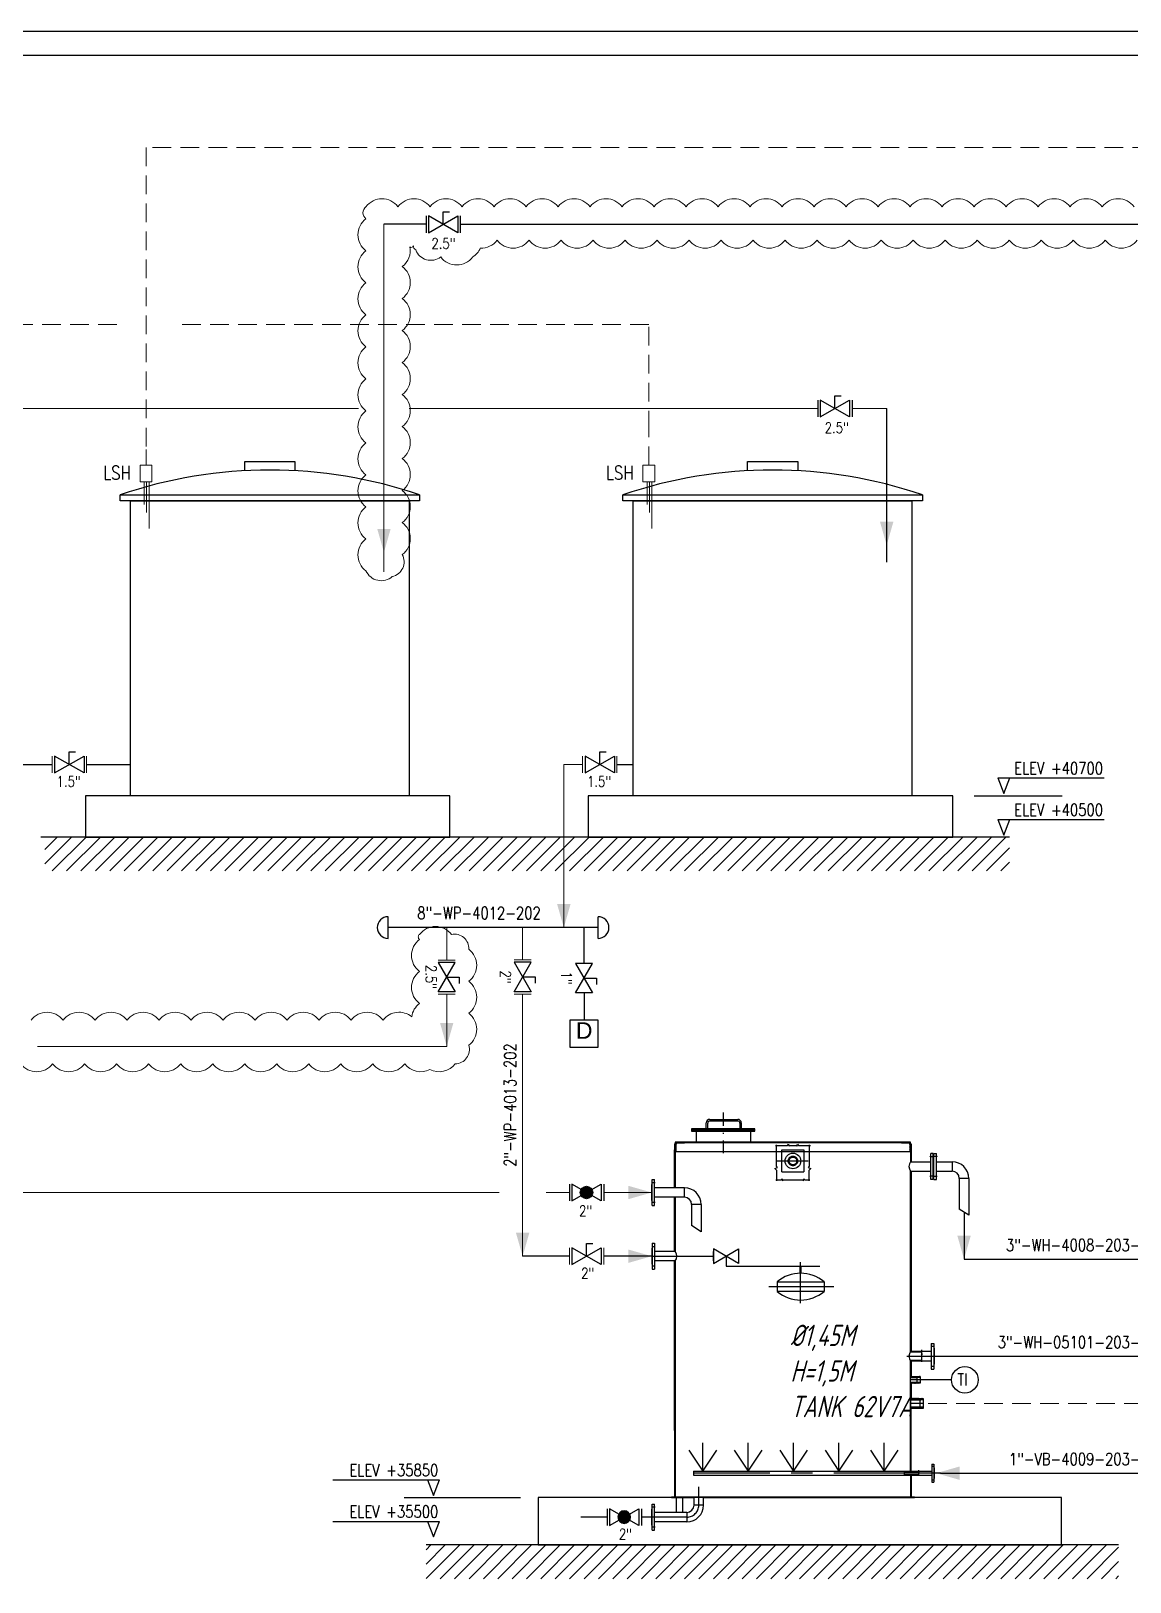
# Model space of a CAD drawing. Extents: x -29512 to 147477, y -5232 to 39709.
# Drawn here: x 141284.4 to 141387.4, y 8027.8 to 8173.2 of the extents above; entities that cross this region are included whole.
import ezdxf
from ezdxf.enums import TextEntityAlignment as Align

# ---------------------------------------------------------------- set-up
doc = ezdxf.new("R2010")
doc.units = 0
for name, pattern in [('ASSI', [16, 10, -2, 2, -2]), ('DASHDOT', [25.4, 12.7, -6.35, 0, -6.35]), ('HIDDEN', [0.375, 0.25, -0.125]), ('TRATTEGGIO', [5.5, 4, -1.5])]:
    doc.linetypes.add(name, pattern=pattern)
doc.layers.get('0').update_dxf_attribs({"linetype": 'CONTINUOUS'})
for name, color, linetype in [('DIMENSION', 3, 'CONTINUOUS'), ('P-0001', 7, 'CONTINUOUS'), ('RED', 1, 'CONTINUOUS'), ('roller', 11, 'CONTINUOUS'), ('S', 7, 'CONTINUOUS')]:
    doc.layers.add(name, color=color, linetype=linetype)
doc.layers.add('FITTING', color=7, linetype='CONTINUOUS', lineweight=13)
doc.layers.add('TAG', color=140, linetype='CONTINUOUS', lineweight=13)
doc.styles.add('A3', font='arial.ttf', dxfattribs={"height": 0.3})
doc.styles.add('Romans100', font='romans.shx', dxfattribs={"width": 0.8, "height": 200})
doc.styles.add('S', font='ITALIC', dxfattribs={"height": 6})
doc.styles.add('S25', font='SIMPLEX', dxfattribs={"width": 0.8, "height": 0.25})
doc.styles.add('STYLE4', font='isocp.shx', dxfattribs={"width": 0.8, "oblique": 15, "height": 2})
pattern_1 = [(135, (141324.33845, 8005.35394), (-0.020797258, -0.020797258), [])]
pattern_2 = [(45, (141324.33845, 8005.35394), (-0.025996573, 0.025996573), [])]

# ---------------------------------------------------------------- blocks, each defined once
blk = doc.blocks.new('PRESA', base_point=(1.75, 0.1))
for p, q in [((1.5, 0.1), (1.5, 0.6)), ((1.5, 0.6), (2, 0.6)), ((2, 0.6), (2, 0.1)), ((2, 0.1), (1.5, 0.1))]:
    blk.add_line(p, q)
at = {"style": 'S', "width": 1.2}
blk.add_attdef('1', text='', height=0.3, dxfattribs=at).set_placement((1.75, 0.2), align=Align.CENTER)

msp = doc.modelspace()

# ---------------------------------------------------------------- hatches: boundary and pattern name
h = msp.add_hatch(color=256)
edge = h.paths.add_edge_path()
edge.add_arc((141336.4884, 8064.3398), 0.5901, 0, 360)
h = msp.add_hatch(color=256)
edge = h.paths.add_edge_path()
edge.add_ellipse((141340.02, 8033.9128), major_axis=(-0.4173, 0.4173), ratio=1, start_angle=0, end_angle=360, ccw=False)
at = {"layer": 'DIMENSION', "linetype": 'ByBlock', "ltscale": 0.5}
h = msp.add_hatch(dxfattribs=at)
h.set_pattern_fill('ANSI31', color=0, scale=0.3, style=0)
h.set_pattern_definition([(45, (588.7495, -738.9044), (-0.673519209, 0.673519209), [])])
h.paths.add_polyline_path([(141326.7903, 8094.4734), (141326.7903, 8097.6388), (141285.728, 8097.6388), (141285.728, 8094.4734)])
h = msp.add_hatch(dxfattribs=at)
h.set_pattern_fill('ANSI31', color=0, scale=0.3, style=0)
h.set_pattern_definition([(45, (629.1605, -738.9044), (-0.673519209, 0.673519209), [])])
h.paths.add_polyline_path([(141326.139, 8097.6388), (141326.139, 8094.4734), (141376.14, 8094.4734), (141376.14, 8097.6388)])
h = msp.add_hatch(dxfattribs=at)
h.set_pattern_fill('ANSI31', color=0, scale=0.3, style=0)
h.set_pattern_definition([(45, (629.1605, -805.2338), (-0.673519209, 0.673519209), [])])
h.paths.add_polyline_path([(141386.3466, 8028.144), (141386.3466, 8031.3094), (141321.4497, 8031.3094), (141321.4497, 8028.144)])
at = {"layer": 'P-0001', "linetype": 'Continuous'}
h = msp.add_hatch(dxfattribs=at)
h.set_pattern_fill('_U', color=256, scale=0.036765, angle=45, style=0, pattern_type=0)
h.set_pattern_definition(pattern_2)
edge = h.paths.add_edge_path()
edge.add_line((141344.821, 8068.1775), (141344.8063, 8068.1775))
edge.add_line((141344.8063, 8068.1775), (141344.8063, 8069.0598))
edge.add_line((141344.8063, 8069.0598), (141345.6886, 8069.0598))
edge.add_line((141345.6886, 8069.0598), (141345.6886, 8069.0451))
edge.add_arc((141345.6298, 8069.0451), 0.0588, 270, 360, ccw=False)
edge.add_line((141345.6298, 8068.9863), (141344.9974, 8068.9863))
edge.add_arc((141344.9974, 8068.8687), 0.1176, 90, 180)
edge.add_line((141344.8798, 8068.8687), (141344.8798, 8068.2363))
edge.add_arc((141344.821, 8068.2363), 0.0588, 270, 360, ccw=False)
h = msp.add_hatch(dxfattribs=at)
h.set_pattern_fill('_U', color=256, scale=0.036765, angle=45, style=0, pattern_type=0)
h.set_pattern_definition(pattern_2)
edge = h.paths.add_edge_path()
edge.add_line((141366.8504, 8068.1775), (141366.8651, 8068.1775))
edge.add_line((141366.8651, 8068.1775), (141366.8651, 8069.0598))
edge.add_line((141366.8651, 8069.0598), (141365.9827, 8069.0598))
edge.add_line((141365.9827, 8069.0598), (141365.9827, 8069.0451))
edge.add_arc((141366.0415, 8069.0451), 0.0588, 180, 270)
edge.add_line((141366.0415, 8068.9863), (141366.6739, 8068.9863))
edge.add_arc((141366.6739, 8068.8687), 0.1176, 0, 90, ccw=False)
edge.add_line((141366.7915, 8068.8687), (141366.7915, 8068.2363))
edge.add_arc((141366.8504, 8068.2363), 0.0588, 180, 270)
h = msp.add_hatch(dxfattribs=at)
h.set_pattern_fill('_U', color=256, scale=0.029412, angle=135, style=0, pattern_type=0)
h.set_pattern_definition(pattern_1)
h.paths.add_polyline_path([(141366.8651, 8047.104), (141367.7474, 8047.104), (141367.7474, 8047.0144), (141367.4901, 8047.0064), (141367.4901, 8046.99), (141366.8651, 8046.99)])
h = msp.add_hatch(dxfattribs=at)
h.set_pattern_fill('_U', color=256, scale=0.029412, angle=135, style=0, pattern_type=0)
h.set_pattern_definition(pattern_1)
h.paths.add_polyline_path([(141366.8651, 8046.4569), (141367.7474, 8046.4569), (141367.7474, 8046.5465), (141367.4901, 8046.5545), (141367.4901, 8046.5709), (141366.8651, 8046.5709)])
h = msp.add_hatch(dxfattribs=at)
h.set_pattern_fill('_U', color=256, scale=0.029412, angle=135, style=0, pattern_type=0)
h.set_pattern_definition(pattern_1)
h.paths.add_polyline_path([(141367.7548, 8044.9091), (141368.0268, 8044.9176), (141368.0268, 8045.0451), (141366.8651, 8045.0451), (141366.8651, 8044.8944), (141367.7548, 8044.8944)])
h = msp.add_hatch(dxfattribs=at)
h.set_pattern_fill('_U', color=256, scale=0.029412, angle=135, style=0, pattern_type=0)
h.set_pattern_definition(pattern_1)
h.paths.add_polyline_path([(141366.8651, 8044.104), (141366.8651, 8044.2547), (141367.7548, 8044.2547), (141367.7548, 8044.2297), (141368.0268, 8044.2212), (141368.0268, 8044.104), (141366.9239, 8044.104)])

# ---------------------------------------------------------------- linework, layer by layer
for p, q in [((141321.6766, 8155.873), (141321.6766, 8154.2994)), ((141324.4305, 8154.2994), (141321.6766, 8155.873)), ((141321.6766, 8154.2994), (141324.4305, 8155.873)), ((141323.0536, 8156.2664), (141323.6437, 8156.2664)), ((141323.0536, 8155.0862), (141323.0536, 8156.2664)), ((141324.4305, 8155.873), (141324.4305, 8154.2994)), ((141358.391, 8138.6038), (141358.391, 8137.0302)), ((141361.1449, 8137.0302), (141358.391, 8138.6038)), ((141358.391, 8137.0302), (141361.1449, 8138.6038)), ((141359.7679, 8138.9972), (141360.358, 8138.9972)), ((141359.7679, 8137.817), (141359.7679, 8138.9972)), ((141361.1449, 8138.6038), (141361.1449, 8137.0302)), ((141288.0135, 8105.6333), (141288.6036, 8105.6333)), ((141288.0135, 8104.4531), (141288.0135, 8105.6333)), ((141337.7315, 8105.6333), (141338.3216, 8105.6333)), ((141337.7315, 8104.4531), (141337.7315, 8105.6333)), ((141286.6366, 8105.2399), (141286.6366, 8103.6663)), ((141289.3904, 8103.6663), (141286.6366, 8105.2399)), ((141286.6366, 8103.6663), (141289.3904, 8105.2399)), ((141289.3904, 8105.2399), (141289.3904, 8103.6663)), ((141336.3545, 8105.2399), (141336.3545, 8103.6663)), ((141339.1084, 8103.6663), (141336.3545, 8105.2399)), ((141336.3545, 8103.6663), (141339.1084, 8105.2399)), ((141339.1084, 8105.2399), (141339.1084, 8103.6663)), ((141324.1696, 8085.8985), (141322.596, 8085.8985)), ((141322.596, 8083.1446), (141324.1696, 8085.8985)), ((141322.596, 8085.8985), (141324.1696, 8083.1446)), ((141331.2887, 8085.9143), (141329.7151, 8085.9143)), ((141329.7151, 8083.1605), (141331.2887, 8085.9143)), ((141329.7151, 8085.9143), (141331.2887, 8083.1605)), ((141337.0401, 8085.8142), (141335.4665, 8085.8142)), ((141335.4665, 8083.0604), (141337.0401, 8085.8142)), ((141335.4665, 8085.8142), (141337.0401, 8083.0604)), ((141323.3828, 8084.5216), (141324.563, 8084.5216)), ((141324.563, 8084.5216), (141324.563, 8083.9315)), ((141330.5019, 8084.5374), (141331.6821, 8084.5374)), ((141331.6821, 8084.5374), (141331.6821, 8083.9473)), ((141336.2533, 8084.4373), (141337.4335, 8084.4373)), ((141337.4335, 8084.4373), (141337.4335, 8083.8472)), ((141324.1696, 8083.1446), (141322.596, 8083.1446)), ((141331.2887, 8083.1605), (141329.7151, 8083.1605)), ((141337.0401, 8083.0604), (141335.4665, 8083.0604)), ((141335.1115, 8063.5529), (141337.8653, 8065.1266)), ((141335.1115, 8065.1266), (141335.1115, 8063.5529)), ((141337.8653, 8063.5529), (141335.1115, 8065.1266)), ((141337.8653, 8065.1266), (141337.8653, 8063.5529)), ((141335.1115, 8059.1544), (141335.1115, 8057.5808)), ((141337.8653, 8057.5808), (141335.1115, 8059.1544)), ((141335.1115, 8057.5808), (141337.8653, 8059.1544)), ((141336.4884, 8059.5479), (141337.0785, 8059.5479)), ((141336.4884, 8058.3676), (141336.4884, 8059.5479)), ((141337.8653, 8059.1544), (141337.8653, 8057.5808)), ((141338.6431, 8034.6996), (141338.6431, 8033.126)), ((141341.3969, 8033.126), (141338.6431, 8034.6996)), ((141338.6431, 8033.126), (141341.3969, 8034.6996)), ((141341.3969, 8034.6996), (141341.3969, 8033.126))]:
    msp.add_line(p, q)
at = {"color": 1, "lineweight": 5}
for p, q in [((141295.0412, 8130.9484), (141295.0412, 8128.8128)), ((141295.2612, 8130.9484), (141295.2612, 8128.082)), ((141295.492, 8130.9484), (141295.492, 8126.575)), ((141342.1646, 8130.9484), (141342.1646, 8128.8128)), ((141342.3846, 8130.9484), (141342.3846, 8128.082)), ((141342.6153, 8130.9484), (141342.6153, 8126.575))]:
    msp.add_line(p, q, dxfattribs=at)
for points in [[(141294.6583, 8132.522), (141295.7608, 8132.522), (141295.7608, 8130.9484), (141294.6583, 8130.9484)], [(141341.7817, 8132.522), (141342.8842, 8132.522), (141342.8842, 8130.9484), (141341.7817, 8130.9484)]]:
    msp.add_lwpolyline(points, close=True, dxfattribs=at)
msp.add_circle((141336.4884, 8064.3398), 0.5901)
at = {"extrusion": (0, 0, -1)}
msp.add_ellipse((141340.02, 8033.9128), major_axis=(-0.4173, 0.4173), ratio=1, start_param=5.49778714, end_param=11.78097245, dxfattribs=at)
at = {"layer": 'DIMENSION', "color": 4, "linetype": 'HIDDEN', "lineweight": 5, "ltscale": 7}
for p, q in [((141295.2095, 8162.2742), (141295.2095, 8133.9741)), ((141420.9229, 8162.2742), (141295.2095, 8162.2742)), ((141292.4557, 8145.6936), (141138.4545, 8145.6936)), ((141342.3329, 8145.6936), (141297.9633, 8145.6936)), ((141342.3329, 8135.8573), (141342.3329, 8145.6936)), ((141342.3329, 8132.522), (141342.3329, 8135.8573)), ((141295.2095, 8132.522), (141295.2095, 8133.9741)), ((141404.3793, 8044.5745), (141368.0268, 8044.5745))]:
    msp.add_line(p, q, dxfattribs=at)
at = {"layer": 'DIMENSION', "color": 0, "linetype": 'ByBlock', "ltscale": 0.5}
for p, q in [((141321.4462, 8155.0862), (141317.5014, 8155.0862)), ((141324.661, 8155.0862), (141420.9229, 8155.0862)), ((141364.6248, 8123.4211), (141364.6248, 8137.817)), ((141275.7105, 8104.4531), (141286.4061, 8104.4531)), ((141289.6209, 8104.4531), (141293.7497, 8104.4531)), ((141339.3388, 8104.4531), (141340.8731, 8104.4531)), ((141376.14, 8097.6388), (141285.3389, 8097.6388)), ((141317.8965, 8088.1511), (141317.8965, 8090.1887)), ((141337.5664, 8088.1511), (141337.5664, 8090.1887)), ((141337.5664, 8089.1699), (141317.8965, 8089.1699)), ((141336.2533, 8085.8142), (141336.2533, 8089.1699)), ((141336.2533, 8083.0604), (141336.2533, 8080.5241)), ((141368.7401, 8067.7252), (141368.6691, 8067.6765)), ((141368.6788, 8067.7308), (141368.7276, 8067.6696)), ((141369.3577, 8067.7252), (141369.2867, 8067.6765)), ((141369.2965, 8067.7308), (141369.3452, 8067.6696)), ((141370.7531, 8067.2243), (141370.7531, 8066.3375)), ((141368.7401, 8065.887), (141368.6691, 8065.8383)), ((141368.6788, 8065.8925), (141368.7276, 8065.8313)), ((141369.3577, 8065.887), (141369.2867, 8065.8383)), ((141369.2965, 8065.8925), (141369.3452, 8065.8313)), ((141371.4303, 8065.6603), (141371.4303, 8062.7839)), ((141372.3171, 8065.6603), (141372.3171, 8062.2102)), ((141346.3428, 8063.2192), (141346.3428, 8061.2317)), ((141347.2296, 8063.2192), (141347.2296, 8060.658)), ((141372.3171, 8062.2102), (141371.4303, 8062.7839)), ((141371.8737, 8062.4971), (141371.8737, 8058.0912)), ((141347.2296, 8060.658), (141346.3428, 8061.2317)), ((141334.881, 8058.3676), (141330.5019, 8058.3676)), ((141342.6004, 8058.3676), (141338.0958, 8058.3676)), ((141371.8737, 8058.0912), (141420.8938, 8058.0912)), ((141370.6951, 8046.7804), (141367.821, 8046.7804)), ((141346.5305, 8038.2172), (141346.5305, 8037.8437)), ((141369.6769, 8038.0304), (141396.2596, 8038.0304)), ((141338.4126, 8033.9128), (141335.9637, 8033.9128)), ((141386.3466, 8031.3094), (141321.4497, 8031.3094))]:
    msp.add_line(p, q, dxfattribs=at)
at = {"layer": 'DIMENSION', "color": 6, "linetype": 'ByBlock', "ltscale": 0.5}
for p, q in [((141321.4462, 8155.873), (141321.4462, 8154.2994)), ((141324.661, 8155.873), (141324.661, 8154.2994)), ((141358.1605, 8138.6038), (141358.1605, 8137.0302)), ((141361.3753, 8138.6038), (141361.3753, 8137.0302)), ((141375.0252, 8103.1892), (141375.5934, 8101.7361)), ((141375.0252, 8103.1892), (141385.021, 8103.1892)), ((141375.5934, 8101.7361), (141376.1617, 8103.1892)), ((141375.0252, 8099.2956), (141375.5934, 8097.8425)), ((141375.0252, 8099.2956), (141385.021, 8099.2956)), ((141375.5934, 8097.8425), (141376.1617, 8099.2956)), ((141334.881, 8065.1266), (141334.881, 8063.5529)), ((141338.0958, 8065.1266), (141338.0958, 8063.5529)), ((141312.7215, 8037.4078), (141322.7173, 8037.4078)), ((141321.5808, 8037.4078), (141322.1491, 8035.9548)), ((141322.1491, 8035.9548), (141322.7173, 8037.4078)), ((141338.4126, 8034.6996), (141338.4126, 8033.126)), ((141341.6274, 8034.6996), (141341.6274, 8033.126)), ((141312.7215, 8033.5177), (141322.7173, 8033.5177)), ((141321.5808, 8033.5177), (141322.1491, 8032.0646)), ((141322.1491, 8032.0646), (141322.7173, 8033.5177))]:
    msp.add_line(p, q, dxfattribs=at)
at = {"layer": 'DIMENSION', "color": 6, "linetype": 'ByBlock', "lineweight": 15, "ltscale": 0.5}
for p, q in [((141286.4061, 8105.2399), (141286.4061, 8103.6663)), ((141289.6209, 8105.2399), (141289.6209, 8103.6663)), ((141336.1241, 8105.2399), (141336.1241, 8103.6663)), ((141339.3388, 8105.2399), (141339.3388, 8103.6663)), ((141324.1696, 8086.129), (141322.596, 8086.129)), ((141331.2887, 8086.1448), (141329.7151, 8086.1448)), ((141324.1696, 8082.9142), (141322.596, 8082.9142)), ((141331.2887, 8082.93), (141329.7151, 8082.93)), ((141334.881, 8059.1544), (141334.881, 8057.5808)), ((141338.0958, 8059.1544), (141338.0958, 8057.5808))]:
    msp.add_line(p, q, dxfattribs=at)
at = {"layer": 'DIMENSION', "color": 3, "linetype": 'ByBlock', "ltscale": 0.5}
for p, q in [((141372.8307, 8101.5324), (141381.068, 8101.5324)), ((141319.3863, 8035.751), (141330.2876, 8035.751))]:
    msp.add_line(p, q, dxfattribs=at)
at = {"layer": 'DIMENSION', "color": 7, "linetype": 'DASHDOT', "ltscale": 0.1}
msp.add_line((141349.3043, 8071.8457), (141349.3043, 8068.0398), dxfattribs=at)
at = {"layer": 'DIMENSION', "color": 6, "linetype": 'ByBlock', "ltscale": 0.5}
msp.add_lwpolyline([(141440.5471, 7876.2005), (141020.5471, 7876.2005), (141020.5471, 8173.2005), (141440.5471, 8173.2005)], close=True, dxfattribs=at)
at = {"layer": 'DIMENSION', "color": 0, "linetype": 'ByBlock', "ltscale": 0.5}
for points in [[(141022.7971, 8170.9505), (141438.2971, 8170.9505), (141438.2971, 7878.4505), (141022.7971, 7878.4505)], [(141289.5342, 8097.6388), (141323.692, 8097.6388), (141323.692, 8101.5324), (141289.5342, 8101.5324)], [(141336.6576, 8097.6388), (141370.8154, 8097.6388), (141370.8154, 8101.5324), (141336.6576, 8101.5324)], [(141331.9683, 8031.3094), (141381.022, 8031.3094), (141381.022, 8035.751), (141331.9683, 8035.751)]]:
    msp.add_lwpolyline(points, close=True, dxfattribs=at)
at = {"layer": 'DIMENSION', "color": 30, "linetype": 'ByBlock', "ltscale": 0.5}
for points in [[(141304.4572, 8131.9858), (141304.4572, 8132.8496), (141309.161, 8132.8496), (141309.161, 8131.9858)], [(141351.5806, 8131.9858), (141351.5806, 8132.8496), (141356.2844, 8132.8496), (141356.2844, 8131.9858)]]:
    msp.add_lwpolyline(points, dxfattribs=at)
for points in [[(141292.7696, 8129.7301), (141320.8487, 8129.7301), (141320.8487, 8129.1553), (141292.7696, 8129.1553)], [(141293.7497, 8129.1553), (141319.8685, 8129.1553), (141319.8685, 8101.5324), (141293.7497, 8101.5324)], [(141339.893, 8129.7301), (141367.9721, 8129.7301), (141367.9721, 8129.1553), (141339.893, 8129.1553)], [(141340.8731, 8129.1553), (141366.9919, 8129.1553), (141366.9919, 8101.5324), (141340.8731, 8101.5324)]]:
    msp.add_lwpolyline(points, close=True, dxfattribs=at)
at = {"layer": 'DIMENSION', "color": 0, "linetype": 'ByBlock', "ltscale": 0.5}
msp.add_circle((141371.9488, 8046.7804), 1.2537, dxfattribs=at)
at = {"layer": 'DIMENSION', "color": 30, "linetype": 'ByBlock', "ltscale": 0.5}
for centre in [(141306.8091, 8088.3923), (141353.9325, 8088.3923)]:
    msp.add_arc(centre, 43.6569, 71.240985, 108.759015, dxfattribs=at)
at = {"layer": 'DIMENSION', "color": 0, "linetype": 'ByBlock', "ltscale": 0.5}
for centre, start, end in [((141317.8965, 8089.1699), 90, 270), ((141337.5664, 8089.1699), 270, 90)]:
    msp.add_arc(centre, 1.0188, start, end, dxfattribs=at)
at = {"layer": 'FITTING', "linetype": 'ByBlock', "ltscale": 0.5}
for p, q in [((141317.5014, 8155.0862), (141317.5014, 8122.515)), ((141136.0663, 8137.817), (141315.1255, 8137.817)), ((141319.8773, 8137.817), (141358.1605, 8137.817)), ((141361.3753, 8137.817), (141364.6248, 8137.817)), ((141336.1241, 8104.4531), (141334.3633, 8104.4531)), ((141334.3633, 8104.4531), (141334.3633, 8089.1699)), ((141323.3828, 8089.1699), (141323.3828, 8086.129)), ((141330.5019, 8086.1448), (141330.5019, 8089.1699)), ((141323.3828, 8082.9142), (141323.3828, 8078.0384)), ((141330.5019, 8058.3676), (141330.5019, 8082.93)), ((141285.0378, 8078.0384), (141323.3828, 8078.0384)), ((141328.3103, 8064.3398), (141240.5576, 8064.3398)), ((141334.881, 8064.3398), (141332.6935, 8064.3398)), ((141342.6004, 8064.3398), (141338.0958, 8064.3398))]:
    msp.add_line(p, q, dxfattribs=at)
at = {"layer": 'FITTING', "color": 6, "linetype": 'ByBlock', "ltscale": 0.5}
for points in [[(141319.9367, 8152.9709, -0.2851522), (141319.2183, 8151.1282, -0.5), (141319.2183, 8148.1282, -0.5), (141319.2183, 8145.1282, -0.5), (141319.2183, 8142.1282, -0.5), (141319.2183, 8139.1282, -0.5), (141319.2183, 8136.1282, -0.5), (141319.2183, 8133.1282, -0.5), (141319.2183, 8130.1282, -0.5), (141319.2183, 8127.1282, -0.5), (141319.2183, 8124.1282, -0.5), (141318.2819, 8122.0645, -0.5), (141315.8182, 8122.6008, -0.5), (141315.8182, 8125.6008, -0.5), (141315.8182, 8128.6008, -0.5), (141315.8182, 8131.6008, -0.5), (141315.8182, 8134.6008, -0.5), (141315.8182, 8137.6008, -0.5), (141315.8182, 8140.6008, -0.5), (141315.8182, 8143.6008, -0.5), (141315.8182, 8146.6008, -0.5), (141315.8182, 8149.6008, -0.5), (141315.8182, 8152.6008, -0.5), (141315.8182, 8155.6008, -0.5), (141315.8182, 8156.7281, -0.5), (141318.8182, 8156.7281)], [(141315.8182, 8156.7281), (141315.8182, 8156.7281, -0.5), (141318.8182, 8156.7281, -0.5), (141321.8182, 8156.7281, -0.5), (141324.8182, 8156.7281, -0.5), (141327.8182, 8156.7281, -0.5), (141330.8182, 8156.7281, -0.5), (141333.8182, 8156.7281, -0.5), (141336.8182, 8156.7281, -0.5), (141339.8182, 8156.7281, -0.5), (141342.8182, 8156.7281, -0.5), (141345.8182, 8156.7281, -0.5), (141348.8182, 8156.7281, -0.5), (141351.8182, 8156.7281, -0.5), (141354.8182, 8156.7281, -0.5), (141357.8182, 8156.7281, -0.5), (141360.8182, 8156.7281, -0.5), (141363.8182, 8156.7281, -0.5), (141366.8182, 8156.7281, -0.5), (141369.8182, 8156.7281, -0.5), (141372.8182, 8156.7281, -0.5), (141375.8182, 8156.7281, -0.5), (141378.8182, 8156.7281, -0.5), (141381.8182, 8156.7281, -0.5), (141384.8182, 8156.7281, -0.5), (141387.8182, 8156.7281, -0.5)], [(141388.1044, 8153.598, -0.5), (141385.1044, 8153.598, -0.5), (141382.1044, 8153.598, -0.5), (141379.1044, 8153.598, -0.5), (141376.1044, 8153.598, -0.5), (141373.1044, 8153.598, -0.5), (141370.1044, 8153.598, -0.5), (141367.1044, 8153.598, -0.5), (141364.1044, 8153.598, -0.5), (141361.1044, 8153.598, -0.5), (141358.1044, 8153.598, -0.5), (141355.1044, 8153.598, -0.5), (141352.1044, 8153.598, -0.5), (141349.1044, 8153.598, -0.5), (141346.1044, 8153.598, -0.5), (141343.1044, 8153.598, -0.5), (141340.1044, 8153.598, -0.5), (141337.1044, 8153.598, -0.5), (141334.1044, 8153.598, -0.5), (141331.1044, 8153.598, -0.5), (141328.1044, 8153.598, -0.24637626), (141326.5314, 8152.8494)], [(141320.2594, 8153.0809, -0.61489851), (141319.9367, 8152.9709)], [(141326.5314, 8152.8494, -0.16463641), (141325.8208, 8152.0232, -0.5), (141322.8208, 8152.0232, -0.5), (141320.4776, 8152.68, -0.28233657), (141320.2594, 8153.0809)], [(141320.1041, 8080.8158, -0.19952966), (141320.8359, 8082.0551, -0.5), (141320.8359, 8085.0551, -0.5), (141320.8359, 8088.0551, -0.5), (141320.8359, 8088.5219, -0.5), (141323.8359, 8088.5219, -0.5), (141325.4492, 8087.1352, -0.5), (141325.4492, 8084.1352, -0.5), (141325.4492, 8081.1352, -0.5), (141325.4492, 8078.1352, -0.5), (141324.1826, 8076.4018, -0.36724288), (141321.8159, 8075.8642)], [(141284.4211, 8080.4862, -0.5), (141287.4211, 8080.4862, -0.5), (141290.4211, 8080.4862, -0.5), (141293.4211, 8080.4862, -0.5), (141296.4211, 8080.4862, -0.5), (141299.4211, 8080.4862, -0.5), (141302.4211, 8080.4862, -0.5), (141305.4211, 8080.4862, -0.5), (141308.4211, 8080.4862, -0.5), (141311.4211, 8080.4862, -0.5), (141314.4211, 8080.4862, -0.5), (141317.4211, 8080.4862, -0.42576388), (141320.1041, 8080.8158)], [(141321.8159, 8075.8642, -0.36724288), (141319.4492, 8076.4018, -0.5), (141316.4492, 8076.4018, -0.5), (141313.4492, 8076.4018, -0.5), (141310.4492, 8076.4018, -0.5), (141307.4492, 8076.4018, -0.5), (141304.4492, 8076.4018, -0.5), (141301.4492, 8076.4018, -0.5), (141298.4492, 8076.4018, -0.5), (141295.4492, 8076.4018, -0.5), (141292.4492, 8076.4018, -0.5), (141289.4492, 8076.4018, -0.5), (141286.4492, 8076.4018, -0.5), (141283.4492, 8076.4018, -0.5)]]:
    msp.add_lwpolyline(points, format="xyb", dxfattribs=at)
at = {"layer": 'P-0001', "linetype": 'Continuous'}
for p, q in [((141347.7165, 8070.3034), (141347.7165, 8070.8709)), ((141347.8482, 8070.3034), (141347.8482, 8070.8409)), ((141347.8482, 8070.4545), (141347.8482, 8070.8409)), ((141348.0396, 8071.194), (141350.6701, 8071.194)), ((141348.0502, 8071.0429), (141350.6595, 8071.0429)), ((141350.8615, 8070.8409), (141350.8615, 8070.3034)), ((141350.8615, 8070.8409), (141350.8615, 8070.4545)), ((141350.9933, 8070.8709), (141350.9933, 8070.3034)), ((141346.76, 8070.0999), (141346.76, 8069.0598)), ((141351.8487, 8070.0999), (141351.8487, 8069.0598)), ((141344.7474, 8068.9128), (141344.7474, 8068.3245)), ((141344.7474, 8068.9128), (141344.8063, 8068.9128)), ((141344.7474, 8066.6312), (141344.7474, 8068.3245)), ((141344.8063, 8069.0598), (141344.8063, 8068.9128)), ((141345.6886, 8069.0598), (141344.8063, 8069.0598)), ((141344.8063, 8068.9128), (141344.8063, 8066.6887)), ((141344.8063, 8068.1775), (141366.8651, 8068.1775)), ((141344.8063, 8068.1775), (141344.821, 8068.1775)), ((141344.8798, 8068.2363), (141344.8798, 8068.8687)), ((141344.9974, 8068.9863), (141345.6298, 8068.9863)), ((141366.0415, 8068.9863), (141345.6298, 8068.9863)), ((141365.9827, 8069.0598), (141345.6886, 8069.0598)), ((141345.6886, 8069.0451), (141345.6886, 8069.0598)), ((141347.6528, 8069.0598), (141349.5008, 8069.0598)), ((141350.3876, 8069.0598), (141351.1942, 8069.0598)), ((141354.1979, 8068.7549), (141355.3264, 8068.7549)), ((141354.2997, 8066.7921), (141354.2997, 8068.8223)), ((141354.8063, 8068.3245), (141356.8651, 8068.3245)), ((141354.8063, 8066.2657), (141354.8063, 8068.3245)), ((141355.3264, 8068.7549), (141355.4101, 8068.8568)), ((141355.4101, 8068.8568), (141355.4594, 8068.6745)), ((141355.4594, 8068.6745), (141355.4988, 8068.7549)), ((141355.4988, 8068.7549), (141355.8357, 8068.7549)), ((141355.5901, 8069.0598), (141356.0813, 8069.0598)), ((141355.8357, 8068.7549), (141356.1725, 8068.7549)), ((141356.1725, 8068.7549), (141356.2119, 8068.6745)), ((141356.2119, 8068.6745), (141356.2612, 8068.8568)), ((141356.2612, 8068.8568), (141356.345, 8068.7549)), ((141356.345, 8068.7549), (141357.4734, 8068.7549)), ((141356.8651, 8068.3245), (141356.8651, 8066.2657)), ((141357.3716, 8068.8223), (141357.3716, 8066.7921)), ((141366.8651, 8069.0598), (141365.9827, 8069.0598)), ((141365.9827, 8069.0598), (141365.9827, 8069.0451)), ((141366.0415, 8068.9863), (141366.6739, 8068.9863)), ((141366.7915, 8068.8687), (141366.7915, 8068.2363)), ((141366.8504, 8068.1775), (141366.8651, 8068.1775)), ((141366.8651, 8068.9128), (141366.8651, 8069.0598)), ((141366.8651, 8068.9128), (141366.9239, 8068.9128)), ((141366.8651, 8068.9128), (141366.8651, 8067.2243)), ((141366.9239, 8068.9128), (141366.9239, 8067.2243)), ((141368.968, 8067.9941), (141368.7474, 8067.9941)), ((141368.7474, 8065.5676), (141368.7474, 8067.9941)), ((141368.968, 8065.5676), (141368.968, 8067.9941)), ((141369.0563, 8065.5676), (141369.0563, 8067.9941)), ((141369.0563, 8067.9941), (141369.2768, 8067.9941)), ((141369.2768, 8065.5676), (141369.2768, 8067.9941)), ((141344.7474, 8064.7831), (141344.7474, 8066.6312)), ((141344.8063, 8066.7577), (141344.8063, 8064.7831)), ((141344.8063, 8066.6887), (141344.8063, 8064.7831)), ((141354.1536, 8066.5753), (141354.3999, 8066.6738)), ((141354.2997, 8066.4471), (141354.1536, 8066.5753)), ((141354.3999, 8066.6738), (141354.2997, 8066.7921)), ((141354.2997, 8066.4471), (141354.2997, 8065.4222)), ((141357.3716, 8066.7921), (141357.2714, 8066.6738)), ((141357.2714, 8066.6738), (141357.5178, 8066.5753)), ((141357.5178, 8066.5753), (141357.3716, 8066.4471)), ((141357.3716, 8065.4222), (141357.3716, 8066.4471)), ((141366.8651, 8067.2243), (141368.7474, 8067.2243)), ((141368.7474, 8066.3375), (141368.7474, 8067.2243)), ((141369.0121, 8067.5309), (141368.968, 8067.5309)), ((141369.0121, 8066.0309), (141369.0121, 8067.5309)), ((141369.0121, 8067.5309), (141369.0563, 8067.5309)), ((141369.0121, 8066.0309), (141369.0121, 8067.5309)), ((141369.2768, 8067.2243), (141370.7531, 8067.2243)), ((141342.6004, 8065.0898), (141342.6445, 8065.0898)), ((141342.6004, 8063.5898), (141342.6004, 8065.0898)), ((141342.6445, 8063.1265), (141342.6445, 8065.553)), ((141342.6445, 8065.553), (141342.8651, 8065.553)), ((141342.8651, 8063.1265), (141342.8651, 8065.553)), ((141354.2423, 8065.5178), (141354.7301, 8065.5178)), ((141354.7301, 8065.5178), (141354.8139, 8065.6193)), ((141354.8063, 8066.2657), (141356.8651, 8066.2657)), ((141354.8139, 8065.6193), (141354.8582, 8065.4172)), ((141354.8582, 8065.4172), (141354.9026, 8065.5178)), ((141354.9026, 8065.5178), (141355.8357, 8065.5178)), ((141355.8357, 8065.5178), (141356.7688, 8065.5178)), ((141356.7688, 8065.5178), (141356.8131, 8065.4172)), ((141356.8131, 8065.4172), (141356.8575, 8065.6193)), ((141356.8575, 8065.6193), (141356.9412, 8065.5178)), ((141356.9412, 8065.5178), (141357.4291, 8065.5178)), ((141366.8651, 8055.0557), (141366.8651, 8066.3375)), ((141366.8651, 8066.3375), (141366.8651, 8063.8312)), ((141366.8651, 8066.3375), (141366.8651, 8063.8312)), ((141366.8651, 8066.3375), (141368.7474, 8066.3375)), ((141366.9239, 8066.3375), (141366.9239, 8052.1395)), ((141366.9239, 8063.7737), (141366.9239, 8066.3375)), ((141366.9239, 8066.3375), (141366.9239, 8064.6605)), ((141368.968, 8065.5676), (141368.7474, 8065.5676)), ((141369.0121, 8066.0309), (141368.968, 8066.0309)), ((141369.0121, 8066.0309), (141369.0563, 8066.0309)), ((141369.0563, 8065.5676), (141369.2768, 8065.5676)), ((141369.2768, 8066.3375), (141370.7531, 8066.3375)), ((141372.3171, 8065.6603), (141371.4303, 8065.6603)), ((141342.6004, 8063.5898), (141342.6445, 8063.5898)), ((141345.6656, 8064.7831), (141342.8651, 8064.7831)), ((141345.6656, 8063.8964), (141342.8651, 8063.8964)), ((141344.7474, 8058.811), (141344.7474, 8063.8964)), ((141344.8063, 8063.8964), (141344.8063, 8058.811)), ((141344.8063, 8063.8964), (141344.8063, 8058.811)), ((141345.6656, 8063.8964), (141345.6656, 8064.7831)), ((141342.6445, 8063.1265), (141342.8651, 8063.1265)), ((141347.2296, 8063.2192), (141346.3428, 8063.2192)), ((141342.6004, 8059.1176), (141342.6445, 8059.1176)), ((141342.6004, 8059.1176), (141342.6004, 8057.6176)), ((141342.6445, 8059.5809), (141342.6445, 8057.1544)), ((141342.6445, 8059.5809), (141342.8651, 8059.5809)), ((141342.8651, 8059.5809), (141342.8651, 8057.1544)), ((141344.8063, 8058.811), (141342.8651, 8058.811)), ((141344.8063, 8057.9243), (141342.8651, 8057.9243)), ((141344.7474, 8057.1103), (141344.7474, 8057.9243)), ((141344.8063, 8057.9243), (141344.8063, 8057.2083)), ((141348.3917, 8057.9243), (141348.3917, 8058.811)), ((141342.6004, 8057.6176), (141342.6445, 8057.6176)), ((141342.6445, 8057.1544), (141342.8651, 8057.1544)), ((141344.7474, 8042.0391), (141344.7474, 8057.3665)), ((141344.8063, 8057.424), (141344.8063, 8042.0418)), ((141366.8651, 8052.1307), (141366.8651, 8055.0557)), ((141366.8651, 8049.4296), (141366.8651, 8052.1307)), ((141366.9239, 8052.1395), (141366.9239, 8049.4296)), ((141367.9119, 8049.3721), (141366.8247, 8049.3721)), ((141368.8063, 8049.4296), (141366.8651, 8049.4296)), ((141367.8535, 8049.1424), (141367.9696, 8049.1867)), ((141367.9119, 8049.1065), (141367.8535, 8049.1424)), ((141367.9119, 8049.2247), (141367.9119, 8049.5921)), ((141367.9696, 8049.1867), (141367.9119, 8049.2247)), ((141367.9119, 8048.473), (141367.9119, 8049.1065)), ((141368.8063, 8050.1995), (141369.0268, 8050.1995)), ((141368.8063, 8050.1995), (141368.8063, 8047.773)), ((141369.0268, 8050.1995), (141369.0268, 8047.773)), ((141369.0268, 8049.7363), (141369.071, 8049.7363)), ((141369.071, 8049.7363), (141369.071, 8048.2363)), ((141367.9119, 8048.6004), (141366.8247, 8048.6004)), ((141368.8063, 8048.5429), (141366.8651, 8048.5429)), ((141366.8651, 8047.104), (141366.8651, 8048.5429)), ((141366.9239, 8048.5429), (141366.9239, 8047.104)), ((141368.8063, 8047.773), (141369.0268, 8047.773)), ((141369.0268, 8048.2363), (141369.071, 8048.2363)), ((141366.8651, 8047.104), (141367.7474, 8047.104)), ((141366.8651, 8046.99), (141366.8651, 8047.104)), ((141366.8651, 8046.5709), (141366.8651, 8046.99)), ((141366.8651, 8046.99), (141367.4901, 8046.99)), ((141366.8651, 8046.5709), (141367.4901, 8046.5709)), ((141366.8651, 8046.4569), (141366.8651, 8046.5709)), ((141367.7474, 8046.4569), (141366.8651, 8046.4569)), ((141366.8651, 8038.2172), (141366.8651, 8046.4569)), ((141366.9239, 8046.4569), (141366.9239, 8045.0451)), ((141367.7474, 8047.0247), (141367.4901, 8047.0167)), ((141367.4901, 8047.0064), (141367.4901, 8047.0167)), ((141367.7474, 8047.0144), (141367.4901, 8047.0064)), ((141367.4901, 8046.99), (141367.4901, 8047.0064)), ((141367.4901, 8046.5709), (141367.4901, 8046.99)), ((141367.4901, 8046.5545), (141367.4901, 8046.5709)), ((141367.7474, 8046.5465), (141367.4901, 8046.5545)), ((141367.4901, 8046.5442), (141367.4901, 8046.5545)), ((141367.7474, 8046.5362), (141367.4901, 8046.5442)), ((141367.7474, 8047.104), (141367.7474, 8047.0247)), ((141367.7474, 8047.0247), (141367.7474, 8047.0144)), ((141367.7474, 8047.0144), (141367.7474, 8046.5465)), ((141367.7474, 8046.5465), (141367.7474, 8046.5362)), ((141367.7474, 8046.5362), (141367.7474, 8046.4569)), ((141366.8651, 8045.0451), (141368.0268, 8045.0451)), ((141366.8651, 8044.8944), (141367.7548, 8044.8944)), ((141368.0268, 8044.9279), (141367.7548, 8044.9194)), ((141367.7548, 8044.9091), (141367.7548, 8044.9194)), ((141368.0268, 8044.9176), (141367.7548, 8044.9091)), ((141367.7548, 8044.8944), (141367.7548, 8044.9091)), ((141367.7548, 8044.2547), (141367.7548, 8044.8944)), ((141368.0268, 8045.0451), (141368.0268, 8044.9279)), ((141368.0268, 8044.9279), (141368.0268, 8044.9176)), ((141368.0268, 8044.9176), (141368.0268, 8044.2315)), ((141344.7474, 8043.7804), (141344.7474, 8039.7194)), ((141344.8063, 8043.8393), (141344.8063, 8039.7769)), ((141366.8651, 8044.2547), (141367.7548, 8044.2547)), ((141366.9239, 8044.104), (141366.8651, 8044.104)), ((141366.9239, 8038.2172), (141366.9239, 8044.104)), ((141368.0268, 8044.104), (141366.9239, 8044.104)), ((141367.7548, 8044.24), (141367.7548, 8044.2547)), ((141368.0268, 8044.2315), (141367.7548, 8044.24)), ((141367.7548, 8044.2297), (141367.7548, 8044.24)), ((141368.0268, 8044.2212), (141367.7548, 8044.2297)), ((141368.0268, 8044.2315), (141368.0268, 8044.2212)), ((141368.0268, 8044.2212), (141368.0268, 8044.104)), ((141344.7474, 8039.7194), (141344.7474, 8035.8245)), ((141344.8063, 8039.7769), (141344.8063, 8035.8245)), ((141368.8651, 8038.876), (141369.0415, 8038.876)), ((141368.8651, 8038.876), (141368.8651, 8037.1848)), ((141369.0415, 8038.876), (141369.0415, 8037.1848)), ((141346.5305, 8038.2172), (141368.8651, 8038.2172)), ((141346.5305, 8037.8437), (141368.8651, 8037.8437)), ((141366.2746, 8038.1177), (141366.2992, 8038.1406)), ((141366.3298, 8038.0937), (141366.2746, 8038.1177)), ((141366.2992, 8038.1406), (141366.2992, 8038.2667)), ((141366.2992, 8038.1675), (141367.6468, 8038.1675)), ((141366.2992, 8038.0812), (141366.3298, 8038.0937)), ((141366.2992, 8037.7915), (141366.2992, 8038.0812)), ((141366.2992, 8037.8934), (141367.6487, 8037.8934)), ((141366.8651, 8037.8437), (141366.8651, 8035.8245)), ((141366.9239, 8037.8437), (141366.9239, 8035.8245)), ((141367.6005, 8038.0997), (141367.6468, 8038.1055)), ((141367.6832, 8038.0681), (141367.6005, 8038.0997)), ((141367.6468, 8038.1055), (141367.6468, 8038.3252)), ((141367.6487, 8038.0534), (141367.6832, 8038.0681)), ((141367.6487, 8037.8102), (141367.6487, 8038.0534)), ((141369.071, 8038.6554), (141368.8357, 8038.6554)), ((141368.8357, 8037.4054), (141369.071, 8037.4054)), ((141369.0415, 8038.5304), (141369.071, 8038.5304)), ((141369.0415, 8037.5304), (141369.071, 8037.5304)), ((141369.071, 8038.5304), (141369.071, 8037.5304)), ((141368.8651, 8037.1848), (141369.0415, 8037.1848)), ((141342.6004, 8034.6628), (141342.6445, 8034.6628)), ((141342.6004, 8033.1628), (141342.6004, 8034.6628)), ((141342.6445, 8032.6995), (141342.6445, 8035.126)), ((141342.6445, 8035.126), (141342.8651, 8035.126)), ((141342.8651, 8032.6995), (141342.8651, 8035.126)), ((141344.4386, 8035.8245), (141367.2327, 8035.8245)), ((141344.4386, 8035.8245), (141344.4386, 8035.751)), ((141344.4386, 8035.751), (141346.5688, 8035.751)), ((141344.885, 8035.751), (141344.885, 8034.3562)), ((141345.4733, 8035.751), (141345.4733, 8034.3562)), ((141346.5688, 8035.0334), (141346.5688, 8035.8245)), ((141347.4555, 8035.0334), (141346.5688, 8035.0334)), ((141347.4555, 8035.0334), (141347.4555, 8035.8245)), ((141347.4555, 8035.751), (141367.2327, 8035.751)), ((141367.2327, 8035.8245), (141367.2327, 8035.751)), ((141342.6004, 8033.1628), (141342.6445, 8033.1628)), ((141345.8915, 8034.3562), (141342.8651, 8034.3562)), ((141345.8915, 8033.4694), (141342.8651, 8033.4694)), ((141345.8915, 8034.3562), (141345.8915, 8033.4694)), ((141342.6445, 8032.6995), (141342.8651, 8032.6995))]:
    msp.add_line(p, q, dxfattribs=at)
at = {"layer": 'P-0001', "linetype": 'ASSI'}
for p, q in [((141354.2997, 8067.2951), (141357.2743, 8067.2951)), ((141368.7033, 8067.7), (141369.0121, 8067.7)), ((141369.321, 8067.7), (141369.0121, 8067.7)), ((141342.9092, 8065.2589), (141342.6004, 8065.2589)), ((141369.0121, 8065.8618), (141368.7033, 8065.8618)), ((141369.0121, 8065.8618), (141369.321, 8065.8618)), ((141342.6004, 8063.4206), (141342.9092, 8063.4206)), ((141342.6004, 8059.2868), (141342.9092, 8059.2868)), ((141342.6004, 8058.3676), (141348.3917, 8058.3676)), ((141349.5681, 8058.3676), (141349.5681, 8057.4265)), ((141342.9092, 8057.4485), (141342.6004, 8057.4485)), ((141349.5681, 8057.4265), (141351.2539, 8057.4265)), ((141351.2539, 8057.4265), (141358.3658, 8057.4265)), ((141369.071, 8049.9054), (141368.7621, 8049.9054)), ((141368.7621, 8048.0671), (141369.071, 8048.0671)), ((141367.821, 8046.7804), (141366.7915, 8046.7804)), ((141368.1004, 8044.5745), (141366.7915, 8044.5745)), ((141369.6769, 8038.0304), (141346.5305, 8038.0304)), ((141347.0121, 8035.0334), (141347.0121, 8036.7548)), ((141342.9092, 8034.8319), (141342.6004, 8034.8319)), ((141345.8915, 8033.9128), (141341.6274, 8033.9128)), ((141342.6004, 8032.9937), (141342.9092, 8032.9937))]:
    msp.add_line(p, q, dxfattribs=at)
at = {"layer": 'P-0001', "linetype": 'TRATTEGGIO'}
for p, q in [((141348.3917, 8057.6884), (141350.7446, 8059.0469)), ((141348.3917, 8059.0469), (141348.3917, 8057.6884)), ((141350.7446, 8057.6884), (141348.3917, 8059.0469)), ((141350.7446, 8059.0469), (141350.7446, 8057.6884))]:
    msp.add_line(p, q, dxfattribs=at)
at = {"layer": 'P-0001', "color": 30, "linetype": 'ASSI', "true_color": 0xff842e}
for p, q in [((141356.5577, 8053.9647), (141356.5577, 8057.8191)), ((141356.5136, 8056.7695), (141356.5136, 8057.4265)), ((141356.6018, 8056.7695), (141356.6018, 8057.4265)), ((141353.5753, 8055.5147), (141359.6634, 8055.5147)), ((141354.3518, 8055.9559), (141358.7636, 8055.9559)), ((141354.3518, 8055.9559), (141354.3518, 8055.0735)), ((141358.7636, 8055.0735), (141354.3518, 8055.0735)), ((141358.7636, 8055.9559), (141358.7636, 8055.0735))]:
    msp.add_line(p, q, dxfattribs=at)
at = {"layer": 'P-0001'}
msp.add_line((141366.506, 8048.9863), (141410.2565, 8048.9863), dxfattribs=at)
at = {"layer": 'P-0001', "linetype": 'Continuous'}
for points in [[(141352.2727, 8070.2016), (141352.2727, 8070.3034), (141346.3359, 8070.3034), (141346.3359, 8070.2016)], [(141352.2727, 8070.0999), (141352.2727, 8070.2016), (141346.3359, 8070.2016), (141346.3359, 8070.0999)]]:
    msp.add_lwpolyline(points, close=True, dxfattribs=at)
msp.add_circle((141355.8357, 8067.2951), 0.7353, dxfattribs=at)
at = {"layer": 'P-0001', "linetype": 'TRATTEGGIO'}
for radius in [0.4434, 0.3619]:
    msp.add_circle((141355.8357, 8067.2951), radius, dxfattribs=at)
at = {"layer": 'P-0001', "linetype": 'Continuous'}
for centre, radius, start, end in [((141348.0396, 8070.8709), 0.3231, 90, 180), ((141348.0502, 8070.8409), 0.202, 90, 180), ((141350.6595, 8070.8409), 0.202, 0, 90), ((141350.6701, 8070.8709), 0.3231, 0, 90), ((141344.821, 8068.2363), 0.0588, 270, 0), ((141344.9974, 8068.8687), 0.1176, 90, 180), ((141345.6298, 8069.0451), 0.0588, 270, 0), ((141366.0415, 8069.0451), 0.0588, 180, 270), ((141366.6739, 8068.8687), 0.1176, 0, 90), ((141366.8504, 8068.2363), 0.0588, 180, 270), ((141367.4357, 8066.7809), 0.7227, 142.153341, 217.846659), ((141370.7531, 8065.6603), 1.564, 0, 90), ((141370.7531, 8065.6603), 0.6772, 0, 90), ((141345.6656, 8063.2192), 1.564, 0, 90), ((141345.6656, 8063.2192), 0.6772, 0, 90), ((141344.2356, 8058.3676), 0.7227, 322.153341, 37.846659), ((141367.4357, 8048.9863), 0.7227, 142.153341, 217.846659), ((141345.8915, 8035.0334), 0.6772, 270, 0), ((141345.8915, 8035.0334), 1.564, 270, 0)]:
    msp.add_arc(centre, radius, start, end, dxfattribs=at)
at = {"layer": 'P-0001', "color": 30, "linetype": 'ASSI', "true_color": 0xff842e}
for centre, start, end in [((141356.5577, 8053.3734), 49.496564, 130.503436), ((141356.5577, 8057.656), 229.496564, 310.503436)]:
    msp.add_arc(centre, 3.3963, start, end, dxfattribs=at)
at = {"layer": 'P-0001', "linetype": 'ASSI'}
msp.add_arc((141345.8915, 8035.0334), 1.1206, 270, 0, dxfattribs=at)
at = {"layer": 'RED', "color": 0}
for points in [[(141317.5014, 8124.3374), (141316.872, 8126.5405), (141318.1308, 8126.5405)], [(141364.6248, 8125.0041), (141363.9953, 8127.2071), (141365.2542, 8127.2071)], [(141334.3633, 8089.1699), (141333.7339, 8091.373), (141334.9928, 8091.373)], [(141323.3828, 8078.0384), (141322.7534, 8080.2414), (141324.0123, 8080.2414)], [(141342.6004, 8064.3398), (141340.3973, 8063.7103), (141340.3973, 8064.9692)], [(141330.5019, 8058.3676), (141329.8725, 8060.5707), (141331.1314, 8060.5707)], [(141371.8737, 8058.0912), (141371.2443, 8060.2943), (141372.5032, 8060.2943)], [(141342.6004, 8058.3676), (141340.3973, 8057.7382), (141340.3973, 8058.9971)], [(141369.2638, 8038.0304), (141371.4668, 8038.6599), (141371.4668, 8037.401)]]:
    msp.add_solid(points, dxfattribs=at)
at = {"layer": 'roller', "linetype": 'ByBlock', "lineweight": 30}
for p, q in [((141347.4008, 8038.2167), (141347.4008, 8040.8779)), ((141351.6508, 8038.2167), (141351.6508, 8040.8779)), ((141355.9007, 8038.2167), (141355.9007, 8040.8779)), ((141360.1508, 8038.2167), (141360.1508, 8040.8779)), ((141364.4006, 8038.2163), (141364.4006, 8040.8779)), ((141346.0927, 8040.1765), (141347.4008, 8038.2167)), ((141347.4008, 8038.2167), (141348.7089, 8040.1765)), ((141350.3427, 8040.1765), (141351.6508, 8038.2167)), ((141351.6508, 8038.2167), (141352.9589, 8040.1765)), ((141354.5926, 8040.1765), (141355.9007, 8038.2167)), ((141355.9007, 8038.2167), (141357.2088, 8040.1765)), ((141358.8427, 8040.1765), (141360.1508, 8038.2167)), ((141360.1508, 8038.2167), (141361.4589, 8040.1765)), ((141363.0922, 8040.1765), (141364.4006, 8038.2163)), ((141364.4006, 8038.2163), (141365.709, 8040.1765))]:
    msp.add_line(p, q, dxfattribs=at)

# ---------------------------------------------------------------- block references
ref = msp.add_blockref('PRESA', (141336.2533, 8077.9426), dxfattribs=dict(xscale=5.162921723796899, yscale=5.162921723825093, zscale=5.162921723825171))
ref.add_attrib('1', 'D', dxfattribs={"height": 1.5489, "style": 'A3'}).set_placement((141336.2657, 8078.7481), align=Align.CENTER)

# ---------------------------------------------------------------- texts
at = {"layer": 'DIMENSION', "color": 6, "insert": (141355.6106, 8051.9478), "char_height": 2, "attachment_point": 1, "style": 'STYLE4'}
msp.add_mtext('Ø1,45M \\PH=1,5M\\PTANK 62V7A', dxfattribs=at)
at = {"layer": 'S', "style": 'S25', "width": 0.8}
for s, height, p in [('2.5"', 1, (141324.2212, 8152.7878)), ('2.5"', 1, (141361.0857, 8135.5186)), ('1.5"', 1, (141289.083, 8102.3612)), ('1.5"', 1, (141338.801, 8102.3612)), ('8"-WP-4012-202', 1.129135, (141332.2015, 8089.9726)), ('2"', 1, (141337.0299, 8062.1107)), ('3"-WH-4008-203-(HC)', 1.129135, (141391.1699, 8058.8478)), ('2"', 1, (141337.2237, 8056.2758)), ('3"-WH-05101-203-(HC)', 1.129135, (141391.1699, 8049.7428)), ('TI', 1.12913, (141372.186, 8046.2346)), ('1"-VB-4009-203-(HC)', 1.129135, (141391.1699, 8038.787)), ('2"', 1, (141340.7553, 8031.8209))]:
    msp.add_text(s, height=height, dxfattribs=at).set_placement(p, align=Align.RIGHT)
at = {"layer": 'S', "color": 6, "lineweight": 15, "style": 'S25', "width": 0.8}
for s, p in [('ELEV +40700', (141384.8987, 8103.5359)), ('ELEV +40500', (141384.8987, 8099.6423)), ('ELEV +35850', (141322.595, 8037.7546)), ('ELEV +35500', (141322.595, 8033.8644))]:
    msp.add_text(s, height=1.129135, dxfattribs=at).set_placement(p, align=Align.RIGHT)
at = {"layer": 'S', "style": 'S25', "width": 0.8}
for s, height, rotation, p in [('2.5"', 1, 270, (141321.4168, 8083.4091)), ('2"', 1, 270, (141328.4041, 8083.9101)), ('1"', 1, 270, (141334.1176, 8083.81)), ('2"-WP-4013-202', 1.129135, 90, (141329.8931, 8078.3255))]:
    msp.add_text(s, height=height, rotation=rotation, dxfattribs=at).set_placement(p, align=Align.RIGHT)
at = {"layer": 'TAG', "lineweight": 5, "char_height": 1.27512, "width": 3.63475, "attachment_point": 5, "style": 'Romans100'}
for insert in [(141292.4824, 8131.7988), (141339.6058, 8131.7988)]:
    msp.add_mtext('LSH', dxfattribs=dict(at, insert=insert))

doc.saveas('drawing.dxf')
